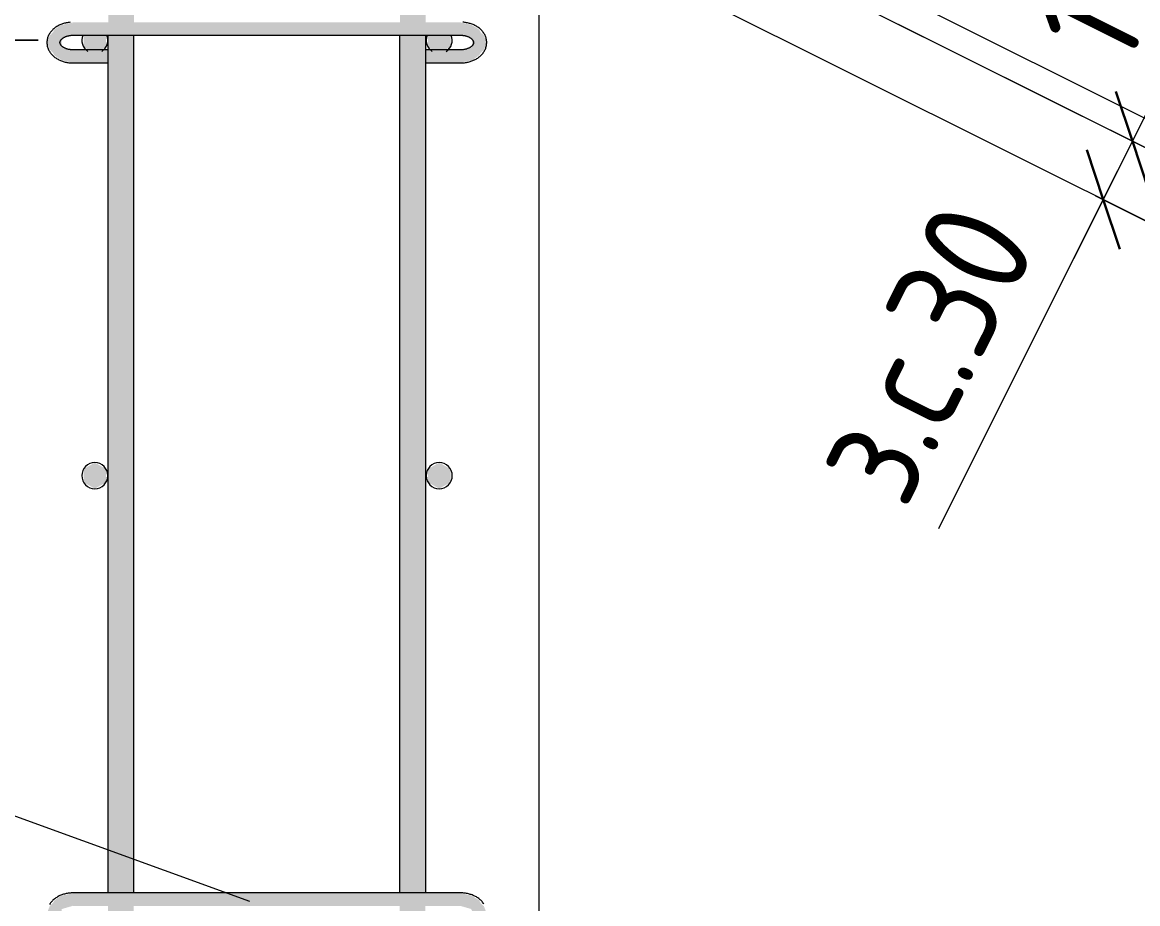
# Model space of a CAD drawing. Header units: millimetres. Extents: x 23200 to 49062, y -2858 to 35213.
# Drawn here: x 35164 to 35676, y -847 to -442 of the extents above; entities that cross this region are included whole.
import ezdxf

# ---------------------------------------------------------------- set-up
doc = ezdxf.new("R2010")
doc.units = ezdxf.units.MM
for name, color, linetype, lineweight in [('AA_Dim', 7, 'Continuous', 9), ('AA_Dim-20', 7, 'Continuous', 9), ('AA_Vinoska', 7, 'Continuous', 9), ('AF_Perekritie_Опалубка', 253, 'Continuous', 20), ('AF_Stena_Опалубка', 253, 'Continuous', 20), ('KR_Armatura', 7, 'Continuous', 20), ('KR_Armatura_Tonkie', 7, 'Continuous', 20)]:
    doc.layers.add(name, color=color, linetype=linetype, lineweight=lineweight)
doc.styles.add('ISOCPEUR_1', font='isocpeur.ttf', dxfattribs={"width": 0.9, "height": 50})
doc.dimstyles.new('00_Точн_3_знака__прозр_', dxfattribs={"dimscale": 304.8, "dimtxt": 49.799059, "dimasz": 0.111549, "dimexe": 0.098425, "dimexo": 0.065617, "dimgap": 0.006562, "dimtad": 1, "dimdec": 3, "dimrnd": 0.001, "dimdsep": 46, "dimtxsty": 'ISOCPEUR_1', "dimblk1": 'OBLIQUE', "dimblk2": 'OBLIQUE', "dimsah": 1, "dimcen": 0.09, "dimdle": 0.098425, "dimazin": 0, "dimtfac": 1, "dimtdec": 4, "dimtix": 1, "dimtmove": 0, "dimatfit": 3, "dimfxl": 1, "dimtvp": 1, "dimtolj": 1, "dimtzin": 0, "dimlwd": 18, "dimlwe": 18, "dimarcsym": 2})
doc.dimstyles.new('00_Точн_3_знака__прозр__1', dxfattribs={"dimscale": 304.8, "dimtxt": 49.799059, "dimasz": 0.111549, "dimexe": 0.098425, "dimexo": 0.065617, "dimgap": 0.006562, "dimtad": 1, "dimdec": 3, "dimrnd": 0.001, "dimdsep": 46, "dimtxsty": 'ISOCPEUR_1', "dimblk1": 'OBLIQUE', "dimblk2": 'OBLIQUE', "dimsah": 1, "dimcen": 0.09, "dimdle": 0.098425, "dimazin": 0, "dimtfac": 1, "dimtdec": 4, "dimtix": 1, "dimtmove": 1, "dimatfit": 3, "dimfxl": 1, "dimtvp": 1, "dimtolj": 1, "dimtzin": 0, "dimlwd": 18, "dimlwe": 18, "dimarcsym": 2})
doc.dimstyles.new('05_Округл_5мм__прозр__1', dxfattribs={"dimscale": 304.8, "dimtxt": 49.799059, "dimasz": 0.111549, "dimexe": 0.098425, "dimexo": 0.065617, "dimgap": 0.006562, "dimtad": 1, "dimdec": 0, "dimrnd": 5, "dimdsep": 46, "dimtxsty": 'ISOCPEUR_1', "dimblk1": 'OBLIQUE', "dimblk2": 'OBLIQUE', "dimsah": 1, "dimcen": 0.09, "dimdle": 0.098425, "dimazin": 0, "dimtfac": 1, "dimtdec": 4, "dimtix": 1, "dimtmove": 0, "dimatfit": 3, "dimfxl": 1, "dimtvp": 1, "dimtolj": 1, "dimtzin": 0, "dimlwd": 18, "dimlwe": 18, "dimarcsym": 2})

# ---------------------------------------------------------------- blocks, each defined once
blk = doc.blocks.new('350_Хомут прямоугольный верт _НесАрм_РабПлоск_ - 350_Хомут прямоугольный верт _НесАрм_РабПлоск_-3847585-Сечение 8')
at = {"layer": 'KR_Armatura_Tonkie', "lineweight": 9}
h = blk.add_hatch(color=256, dxfattribs=at)
h.paths.add_polyline_path([(25343.31, -454.41), (25348.82, -454.41), (25351.26, -453), (25351.26, -447.68), (25340.87, -447.68), (25340.87, -453)])
h.paths.add_polyline_path([(25501.49, -454.41), (25507, -454.41), (25509.44, -453), (25509.44, -447.68), (25499.05, -447.68), (25499.05, -453)])
at = {"layer": 'KR_Armatura'}
for centre, start, end in [((25346.06, -450), 156.8137, 238.1859), ((25346.06, -450), 301.8141, 23.1863), ((25504.25, -450), 156.7275, 238.1859), ((25504.25, -450), 301.29, 23.2128)]:
    blk.add_arc(centre, 6, start, end, dxfattribs=at)
blk = doc.blocks.new('350_Хомут прямоугольный верт _НесАрм_РабПлоск_ - 350_Хомут прямоугольный верт _НесАрм_РабПлоск_-V37-Сечение 8')
at = {"layer": 'KR_Armatura_Tonkie', "lineweight": 9}
h = blk.add_hatch(color=256, dxfattribs=at)
h.paths.add_polyline_path([(25346.06, -656), (25351.26, -653), (25351.26, -647), (25346.06, -644), (25340.87, -647), (25340.87, -653)])
h.paths.add_polyline_path([(25504.25, -656), (25509.44, -653), (25509.44, -647), (25504.25, -644), (25499.05, -647), (25499.05, -653)])
at = {"layer": 'KR_Armatura'}
for centre, start, end in [((25346.06, -650), 90, 270), ((25346.06, -650), 270, 90), ((25504.25, -650), 90, 270), ((25504.25, -650), 270, 90)]:
    blk.add_arc(centre, 6, start, end, dxfattribs=at)
blk = doc.blocks.new('265_Выпуск П одной длины _НесАрм_РабПлоск_ - В3 _d12_ t_250-3847602-Сечение 8')
at = {"layer": 'KR_Armatura_Tonkie'}
h = blk.add_hatch(color=256, dxfattribs=at)
h.paths.add_polyline_path([(25358.06, -1918), (25364.06, -1918), (25363.86, -1708), (25352.06, -1708), (25352.27, -1918), (25356.51, -1918)])
h.paths.add_polyline_path([(25352.06, -1692), (25364.06, -1692), (25363.86, -1647.68), (25352.06, -1647.68), (25352.06, -1678.93)])
h.paths.add_polyline_path([(25358.06, -1641.75), (25364.06, -1641.68), (25363.86, -1247.68), (25352.06, -1247.68), (25352.27, -1641.68), (25356.69, -1641.73)])
h.paths.add_polyline_path([(25358.06, -1241.75), (25364.06, -1241.68), (25363.86, -847.68), (25352.06, -847.68), (25352.27, -1241.68), (25356.96, -1241.74)])
h.paths.add_polyline_path([(25358.06, -841.75), (25364.06, -841.68), (25363.86, -447.68), (25352.06, -447.68), (25352.27, -841.68), (25357.22, -841.74)])
h.paths.add_polyline_path([(25358.06, -441.75), (25364.06, -441.68), (25363.86, -310.97), (25352.06, -305.07), (25352.27, -441.68), (25357.49, -441.74)])
h.paths.add_polyline_path([(25364.06, -293.18), (25363.86, -266.96), (25352.06, -261.07), (25352.27, -287.29), (25364, -293.15)])
h.paths.add_polyline_path([(25364.06, -253.65), (25363.86, -103.13), (25352.06, -103.13), (25352.27, -247.75), (25364, -253.62)])
h.paths.add_polyline_path([(25358.06, -95.13), (25364.06, -95.13), (25363.86, 418), (25352.06, 418), (25352.27, -95.13), (25357.72, -95.13)])
h = blk.add_hatch(color=256, dxfattribs=at)
h.paths.add_polyline_path([(25492.06, -1918), (25498.06, -1918), (25497.86, -1708), (25486.06, -1708), (25486.29, -1918), (25490.51, -1918)])
h.paths.add_polyline_path([(25486.08, -1692), (25498.06, -1692), (25497.86, -1647.68), (25486.06, -1647.68), (25486.06, -1692)])
h.paths.add_polyline_path([(25492.06, -1641.75), (25498.06, -1641.68), (25497.86, -1247.68), (25486.06, -1247.68), (25486.27, -1641.68), (25490.69, -1641.73)])
h.paths.add_polyline_path([(25492.06, -1241.75), (25498.06, -1241.68), (25497.86, -847.68), (25486.06, -847.68), (25486.27, -1241.68), (25490.96, -1241.74)])
h.paths.add_polyline_path([(25492.06, -841.75), (25498.06, -841.68), (25497.86, -447.68), (25486.06, -447.68), (25486.27, -841.68), (25491.22, -841.74)])
h.paths.add_polyline_path([(25492.06, -441.75), (25498.06, -441.68), (25497.86, -377.97), (25486.06, -372.07), (25486.27, -441.68), (25491.49, -441.74)])
h.paths.add_polyline_path([(25498.06, -360.18), (25497.86, -333.96), (25486.06, -328.07), (25486.27, -354.29), (25497.93, -360.12)])
h.paths.add_polyline_path([(25498.06, -320.65), (25497.86, -203.13), (25486.06, -203.13), (25486.27, -314.75), (25497.92, -320.58)])
h.paths.add_polyline_path([(25492.25, -195.13), (25498.06, -195.13), (25497.86, -103.89), (25490.51, -103.13), (25486.06, -103.13), (25486.27, -195.13), (25492.06, -195.13)])
h.paths.add_polyline_path([(25498.06, -95.92), (25497.86, 418), (25486.06, 418), (25486.27, -95.13), (25493.61, -95.33), (25497.9, -95.9)])
for p, q in [((25352.06, -447.68), (25352.06, -841.69)), ((25364.06, -841.7), (25364.06, -447.68)), ((25486.06, -447.67), (25486.06, -841.68)), ((25498.06, -841.68), (25498.06, -447.67))]:
    blk.add_line(p, q, dxfattribs=at)
blk = doc.blocks.new('265_Выпуск П одной длины _НесАрм_РабПлоск_ - В3 _d12_ t_250-V40-Сечение 8')
at = {"layer": 'KR_Armatura_Tonkie'}
for p, q in [((25352.06, -447.68), (25352.06, -454.45)), ((25364.06, -841.7), (25364.06, -447.68)), ((25486.06, -447.67), (25486.06, -841.68)), ((25498.06, -454.41), (25498.06, -447.67)), ((25352.06, -460.41), (25352.06, -841.69)), ((25498.06, -841.68), (25498.06, -460.37))]:
    blk.add_line(p, q, dxfattribs=at)
blk = doc.blocks.new('265_Выпуск П одной длины _НесАрм_РабПлоск_ - В3 _d12_ t_250-V41-Сечение 8')
at = {"layer": 'KR_Armatura_Tonkie'}
for p, q in [((25352.06, -447.68), (25352.06, -454.45)), ((25364.06, -841.7), (25364.06, -447.68)), ((25486.06, -447.67), (25486.06, -841.68)), ((25498.06, -454.41), (25498.06, -447.67)), ((25352.06, -460.41), (25352.06, -841.69)), ((25498.06, -841.68), (25498.06, -460.37))]:
    blk.add_line(p, q, dxfattribs=at)
blk = doc.blocks.new('265_Выпуск П одной длины _НесАрм_РабПлоск_ - В3 _d12_ t_250-V42-Сечение 8')
at = {"layer": 'KR_Armatura_Tonkie'}
for p, q in [((25352.06, -447.68), (25352.06, -454.45)), ((25364.06, -841.7), (25364.06, -447.68)), ((25486.06, -447.67), (25486.06, -841.68)), ((25498.06, -454.41), (25498.06, -447.67)), ((25352.06, -460.41), (25352.06, -841.69)), ((25498.06, -841.68), (25498.06, -460.37))]:
    blk.add_line(p, q, dxfattribs=at)
blk = doc.blocks.new('261_Шпилька массив _НесАрм_РабПлоск_ - 6 А240-3902791-Сечение 8')
at = {"layer": 'KR_Armatura_Tonkie'}
h = blk.add_hatch(color=256, dxfattribs=at)
h.paths.add_polyline_path([(25336.06, -455.29), (25336.06, -454.41), (25331.46, -453.14), (25330.87, -452.44), (25330.87, -453.17), (25334.89, -454.81)])
h.paths.add_polyline_path([(25324.06, -451.05), (25326.79, -446.38), (25325.39, -447.69), (25324.12, -450.91)])
h.paths.add_polyline_path([(25327.58, -445.05), (25336.06, -442.56), (25335.84, -441.78), (25334.71, -442.09), (25330.32, -443.09), (25329.62, -443.6)])
for points in [[(25336.06, -460.41), (25336.06, -455.29), (25330.87, -453.17), (25330.87, -449.1), (25336.06, -447.58), (25336.06, -442.56), (25327.58, -445.05), (25324.06, -451.05), (25325.39, -454.34), (25326.73, -455.59), (25327.58, -457.05), (25331.17, -459.23), (25335.84, -460.31)], [(25425.66, -442.56), (25514.06, -442.56), (25514.06, -441.68), (25336.06, -441.78), (25336.06, -442.56), (25381.27, -442.56)], [(25514.06, -447.68), (25514.06, -442.56), (25336.06, -442.56), (25336.06, -447.68), (25503.34, -447.68)], [(25514.06, -460.41), (25514.51, -460.2), (25519.8, -459), (25522.78, -456.65), (25523.33, -455.71), (25524.73, -454.4), (25526.06, -451.05), (25522.55, -445.05), (25514.06, -442.56), (25514.06, -447.68), (25518.72, -449.01), (25519.26, -449.65), (25519.26, -453.17), (25514.06, -455.29), (25514.06, -460.31)], [(25347.98, -455.29), (25352.06, -455.29), (25352.06, -454.41), (25336.06, -454.51), (25336.06, -455.29), (25336.88, -455.29)], [(25347.98, -460.41), (25352.06, -460.31), (25352.06, -455.29), (25336.06, -455.29), (25336.06, -460.41), (25336.88, -460.41)], [(25503.34, -455.29), (25514.06, -455.29), (25514.06, -454.41), (25498.06, -454.64), (25498.06, -455.29)], [(25498.06, -460.41), (25514.06, -460.31), (25514.06, -455.29), (25498.06, -455.29), (25498.06, -460.37)], [(25336.06, -860.41), (25336.06, -855.29), (25330.87, -853.17), (25330.87, -849.1), (25336.06, -847.58), (25336.06, -842.56), (25327.58, -845.05), (25324.06, -851.05), (25325.39, -854.34), (25326.73, -855.59), (25327.58, -857.05), (25331.17, -859.23), (25335.84, -860.31)], [(25425.66, -842.56), (25514.06, -842.56), (25514.06, -841.68), (25336.06, -841.78), (25336.06, -842.56), (25381.27, -842.56)], [(25514.06, -847.68), (25514.06, -842.56), (25336.06, -842.56), (25336.06, -847.68), (25503.34, -847.68)], [(25514.06, -860.41), (25514.51, -860.2), (25519.8, -859), (25522.78, -856.65), (25523.33, -855.71), (25524.73, -854.4), (25526.06, -851.05), (25522.55, -845.05), (25514.06, -842.56), (25514.06, -847.68), (25518.72, -849.01), (25519.26, -849.65), (25519.26, -853.17), (25514.06, -855.29), (25514.06, -860.31)]]:
    blk.add_hatch(color=256, dxfattribs=at).paths.add_polyline_path(points)
h = blk.add_hatch(color=256, dxfattribs=at)
h.paths.add_polyline_path([(25514.06, -455.29), (25519.26, -452.99), (25514.06, -454.51), (25514.06, -454.81)])
h.paths.add_polyline_path([(25526.06, -451.05), (25524.75, -447.77), (25523.4, -446.5), (25524.3, -448.05)])
h.paths.add_polyline_path([(25522.55, -445.05), (25518.95, -442.86), (25514.06, -441.78), (25514.06, -442.56), (25519.46, -444.14)])
h = blk.add_hatch(color=256, dxfattribs=at)
h.paths.add_polyline_path([(25336.06, -855.29), (25336.06, -854.41), (25331.46, -853.14), (25330.87, -852.44), (25330.87, -853.17), (25334.89, -854.81)])
h.paths.add_polyline_path([(25324.06, -851.05), (25326.79, -846.38), (25325.39, -847.69), (25324.45, -850.06)])
h.paths.add_polyline_path([(25327.58, -845.05), (25336.06, -842.56), (25335.84, -841.78), (25334.71, -842.09), (25330.32, -843.09)])
h = blk.add_hatch(color=256, dxfattribs=at)
h.paths.add_polyline_path([(25514.06, -855.29), (25519.26, -852.99), (25514.06, -854.51), (25514.06, -854.81)])
h.paths.add_polyline_path([(25526.06, -851.05), (25524.75, -847.77), (25523.4, -846.5), (25525.49, -850.06)])
h.paths.add_polyline_path([(25522.55, -845.05), (25518.95, -842.86), (25514.06, -841.78), (25514.06, -842.56), (25519.46, -844.14)])
for p, q in [((25336.06, -447.68), (25514.06, -447.68)), ((25352.06, -454.41), (25336.06, -454.41)), ((25514.06, -454.41), (25498.06, -454.41)), ((25336.06, -460.41), (25352.06, -460.41)), ((25498.06, -460.41), (25514.06, -460.41)), ((25514.06, -841.68), (25336.06, -841.68))]:
    blk.add_line(p, q, dxfattribs=at)
at = {"layer": 'KR_Armatura_Tonkie', "flags": 128}
for points in [[(25334.73, -441.74), (25334.29, -441.78), (25333.85, -441.84), (25333.41, -441.91), (25332.98, -441.99), (25332.55, -442.08), (25332.12, -442.19), (25331.7, -442.31), (25331.28, -442.44), (25330.87, -442.59), (25330.46, -442.74), (25330.07, -442.91), (25329.67, -443.09), (25329.29, -443.29), (25328.91, -443.49), (25328.55, -443.71), (25328.19, -443.94), (25327.84, -444.19), (25327.5, -444.44), (25327.18, -444.71), (25326.86, -444.99), (25326.56, -445.28), (25326.27, -445.59), (25325.99, -445.91), (25325.73, -446.24), (25325.49, -446.58), (25325.26, -446.93), (25325.04, -447.29), (25324.85, -447.67), (25324.68, -448.05), (25324.52, -448.44), (25324.39, -448.84), (25324.28, -449.25), (25324.19, -449.67), (25324.12, -450.09), (25324.08, -450.51), (25324.06, -450.93), (25324.06, -451.05)], [(25526.06, -451.05), (25526.05, -450.62), (25526.01, -450.2), (25525.95, -449.78), (25525.87, -449.36), (25525.77, -448.95), (25525.64, -448.55), (25525.49, -448.16), (25525.32, -447.77), (25525.13, -447.39), (25524.93, -447.03), (25524.7, -446.67), (25524.46, -446.33), (25524.2, -446), (25523.93, -445.67), (25523.65, -445.37), (25523.35, -445.07), (25523.03, -444.79), (25522.71, -444.51), (25522.38, -444.25), (25522.03, -444.01), (25521.68, -443.77), (25521.31, -443.55), (25520.94, -443.34), (25520.55, -443.14), (25520.16, -442.96), (25519.77, -442.79), (25519.36, -442.63), (25518.95, -442.48), (25518.54, -442.34), (25518.12, -442.22), (25517.69, -442.11), (25517.26, -442.01), (25516.83, -441.93), (25516.39, -441.86), (25515.95, -441.8), (25515.51, -441.75), (25515.07, -441.71)], [(25330.06, -451.05), (25330.06, -450.96), (25330.07, -450.87), (25330.08, -450.79), (25330.1, -450.7), (25330.13, -450.61), (25330.15, -450.51), (25330.19, -450.42), (25330.24, -450.32), (25330.29, -450.21), (25330.35, -450.11), (25330.42, -450), (25330.49, -449.89), (25330.58, -449.77), (25330.68, -449.66), (25330.79, -449.54), (25330.91, -449.42), (25331.04, -449.3), (25331.18, -449.18), (25331.33, -449.07), (25331.49, -448.95), (25331.66, -448.84), (25331.84, -448.73), (25332.03, -448.62), (25332.23, -448.52), (25332.44, -448.42), (25332.66, -448.33), (25332.88, -448.24), (25333.11, -448.16), (25333.35, -448.08), (25333.6, -448.01), (25333.85, -447.94), (25334.1, -447.88), (25334.36, -447.83), (25334.63, -447.79), (25334.9, -447.75), (25335.17, -447.72), (25335.44, -447.7), (25335.71, -447.69), (25335.99, -447.68), (25336.06, -447.68)], [(25514.06, -447.68), (25514.34, -447.69), (25514.61, -447.7), (25514.88, -447.72), (25515.16, -447.74), (25515.42, -447.78), (25515.69, -447.82), (25515.95, -447.87), (25516.21, -447.93), (25516.46, -447.99), (25516.71, -448.06), (25516.95, -448.13), (25517.18, -448.22), (25517.41, -448.3), (25517.63, -448.4), (25517.84, -448.49), (25518.04, -448.6), (25518.23, -448.7), (25518.42, -448.81), (25518.59, -448.92), (25518.75, -449.04), (25518.91, -449.15), (25519.05, -449.27), (25519.18, -449.39), (25519.3, -449.51), (25519.41, -449.62), (25519.52, -449.74), (25519.61, -449.85), (25519.69, -449.97), (25519.76, -450.08), (25519.82, -450.18), (25519.88, -450.29), (25519.92, -450.39), (25519.96, -450.49), (25519.99, -450.58), (25520.02, -450.67), (25520.04, -450.76), (25520.05, -450.85), (25520.06, -450.94), (25520.06, -451.02), (25520.06, -451.05)], [(25324.06, -451.05), (25324.07, -451.47), (25324.11, -451.89), (25324.17, -452.31), (25324.25, -452.73), (25324.36, -453.14), (25324.48, -453.54), (25324.63, -453.93), (25324.8, -454.32), (25324.99, -454.7), (25325.2, -455.06), (25325.42, -455.42), (25325.66, -455.76), (25325.92, -456.1), (25326.19, -456.42), (25326.48, -456.72), (25326.78, -457.02), (25327.09, -457.31), (25327.41, -457.58), (25327.75, -457.84), (25328.09, -458.08), (25328.45, -458.32), (25328.81, -458.54), (25329.19, -458.75), (25329.57, -458.95), (25329.96, -459.13), (25330.36, -459.3), (25330.76, -459.46), (25331.17, -459.61), (25331.58, -459.75), (25332.01, -459.87), (25332.43, -459.98), (25332.86, -460.08), (25333.29, -460.16), (25333.73, -460.23), (25334.17, -460.29), (25334.61, -460.34), (25335.05, -460.38), (25335.5, -460.4), (25335.94, -460.41), (25336.06, -460.41)], [(25336.06, -454.41), (25335.79, -454.41), (25335.51, -454.39), (25335.24, -454.37), (25334.97, -454.35), (25334.7, -454.31), (25334.43, -454.27), (25334.17, -454.22), (25333.92, -454.17), (25333.66, -454.1), (25333.42, -454.03), (25333.18, -453.96), (25332.94, -453.87), (25332.72, -453.79), (25332.5, -453.69), (25332.29, -453.6), (25332.08, -453.5), (25331.89, -453.39), (25331.71, -453.28), (25331.53, -453.17), (25331.37, -453.05), (25331.22, -452.94), (25331.08, -452.82), (25330.94, -452.7), (25330.82, -452.58), (25330.71, -452.47), (25330.61, -452.35), (25330.52, -452.24), (25330.44, -452.12), (25330.36, -452.01), (25330.3, -451.91), (25330.25, -451.8), (25330.2, -451.7), (25330.16, -451.6), (25330.13, -451.51), (25330.11, -451.42), (25330.09, -451.33), (25330.07, -451.24), (25330.07, -451.15), (25330.06, -451.07), (25330.06, -451.05)], [(25514.06, -460.41), (25514.51, -460.4), (25514.95, -460.38), (25515.39, -460.35), (25515.84, -460.31), (25516.28, -460.25), (25516.71, -460.18), (25517.15, -460.1), (25517.58, -460.01), (25518, -459.9), (25518.43, -459.78), (25518.84, -459.65), (25519.25, -459.51), (25519.66, -459.35), (25520.06, -459.18), (25520.45, -459), (25520.83, -458.8), (25521.21, -458.6), (25521.58, -458.38), (25521.94, -458.15), (25522.28, -457.9), (25522.62, -457.65), (25522.95, -457.38), (25523.26, -457.1), (25523.57, -456.81), (25523.86, -456.5), (25524.13, -456.18), (25524.39, -455.85), (25524.64, -455.51), (25524.87, -455.16), (25525.08, -454.8), (25525.27, -454.42), (25525.45, -454.04), (25525.6, -453.65), (25525.73, -453.25), (25525.85, -452.84), (25525.93, -452.42), (25526, -452.01), (25526.04, -451.58), (25526.06, -451.16), (25526.06, -451.05)], [(25520.06, -451.05), (25520.06, -451.13), (25520.05, -451.22), (25520.04, -451.3), (25520.02, -451.39), (25520, -451.48), (25519.97, -451.58), (25519.93, -451.67), (25519.89, -451.77), (25519.84, -451.88), (25519.78, -451.98), (25519.71, -452.09), (25519.63, -452.21), (25519.54, -452.32), (25519.44, -452.44), (25519.33, -452.55), (25519.21, -452.67), (25519.09, -452.79), (25518.95, -452.91), (25518.79, -453.02), (25518.63, -453.14), (25518.46, -453.25), (25518.28, -453.36), (25518.09, -453.47), (25517.89, -453.57), (25517.68, -453.67), (25517.47, -453.76), (25517.24, -453.85), (25517.01, -453.94), (25516.77, -454.01), (25516.53, -454.08), (25516.28, -454.15), (25516.02, -454.21), (25515.76, -454.26), (25515.5, -454.3), (25515.23, -454.34), (25514.96, -454.37), (25514.69, -454.39), (25514.41, -454.4), (25514.14, -454.41), (25514.06, -454.41)], [(25336.06, -841.68), (25335.62, -841.69), (25335.17, -841.71), (25334.73, -841.74), (25334.29, -841.78), (25333.85, -841.84), (25333.41, -841.91), (25332.98, -841.99), (25332.55, -842.08), (25332.12, -842.19), (25331.7, -842.31), (25331.28, -842.44), (25330.87, -842.59), (25330.46, -842.74), (25330.07, -842.91), (25329.67, -843.09), (25329.29, -843.29), (25328.91, -843.49), (25328.55, -843.71), (25328.19, -843.94), (25327.84, -844.19), (25327.5, -844.44), (25327.18, -844.71), (25326.86, -844.99), (25326.56, -845.28), (25326.27, -845.59), (25325.99, -845.91), (25325.73, -846.24), (25325.49, -846.58), (25325.26, -846.93)], [(25524.7, -846.67), (25524.46, -846.33), (25524.2, -846), (25523.93, -845.67), (25523.65, -845.37), (25523.35, -845.07), (25523.03, -844.79), (25522.71, -844.51), (25522.38, -844.25), (25522.03, -844.01), (25521.68, -843.77), (25521.31, -843.55), (25520.94, -843.34), (25520.55, -843.14), (25520.16, -842.96), (25519.77, -842.79), (25519.36, -842.63), (25518.95, -842.48), (25518.54, -842.34), (25518.12, -842.22), (25517.69, -842.11), (25517.26, -842.01), (25516.83, -841.93), (25516.39, -841.86), (25515.95, -841.8), (25515.51, -841.75), (25515.07, -841.71), (25514.63, -841.69), (25514.18, -841.68), (25514.06, -841.68)]]:
    blk.add_lwpolyline(points, dxfattribs=at)
blk = doc.blocks.new('261_Шпилька массив _НесАрм_РабПлоск_ - 6 А240-3909715-Сечение 8')
at = {"layer": 'KR_Armatura_Tonkie'}
for p, q in [((25518.59, -448.92), (25518.75, -449.04)), ((25331.53, -453.17), (25331.37, -453.05))]:
    blk.add_line(p, q, dxfattribs=at)
at = {"layer": 'KR_Armatura_Tonkie', "flags": 128}
for points in [[(25334.73, -441.74), (25334.29, -441.78), (25333.85, -441.84), (25333.41, -441.91), (25332.98, -441.99), (25332.55, -442.08), (25332.12, -442.19), (25331.7, -442.31), (25331.28, -442.44), (25330.87, -442.59), (25330.46, -442.74), (25330.07, -442.91), (25329.67, -443.09), (25329.29, -443.29), (25328.91, -443.49), (25328.55, -443.71), (25328.19, -443.94), (25327.84, -444.19), (25327.5, -444.44), (25327.18, -444.71), (25326.86, -444.99), (25326.56, -445.28), (25326.27, -445.59), (25325.99, -445.91), (25325.73, -446.24), (25325.49, -446.58), (25325.26, -446.93), (25325.04, -447.29), (25324.85, -447.67), (25324.68, -448.05), (25324.52, -448.44), (25324.39, -448.84), (25324.28, -449.25), (25324.19, -449.67), (25324.12, -450.09), (25324.08, -450.51), (25324.06, -450.93), (25324.06, -451.05)], [(25526.06, -451.05), (25526.05, -450.62), (25526.01, -450.2), (25525.95, -449.78), (25525.87, -449.36), (25525.77, -448.95), (25525.64, -448.55), (25525.49, -448.16), (25525.32, -447.77), (25525.13, -447.39), (25524.93, -447.03), (25524.7, -446.67), (25524.46, -446.33), (25524.2, -446), (25523.93, -445.67), (25523.65, -445.37), (25523.35, -445.07), (25523.03, -444.79), (25522.71, -444.51), (25522.38, -444.25), (25522.03, -444.01), (25521.68, -443.77), (25521.31, -443.55), (25520.94, -443.34), (25520.55, -443.14), (25520.16, -442.96), (25519.77, -442.79), (25519.36, -442.63), (25518.95, -442.48), (25518.54, -442.34), (25518.12, -442.22), (25517.69, -442.11), (25517.26, -442.01), (25516.83, -441.93), (25516.39, -441.86), (25515.95, -441.8), (25515.51, -441.75), (25515.07, -441.71)], [(25330.91, -449.42), (25331.04, -449.3), (25331.18, -449.18), (25331.33, -449.07), (25331.49, -448.95)], [(25324.06, -451.05), (25324.07, -451.47), (25324.11, -451.89), (25324.17, -452.31), (25324.25, -452.73), (25324.36, -453.14), (25324.48, -453.54), (25324.63, -453.93), (25324.8, -454.32), (25324.99, -454.7), (25325.2, -455.06), (25325.42, -455.42), (25325.66, -455.76), (25325.92, -456.1), (25326.19, -456.42), (25326.48, -456.72), (25326.78, -457.02), (25327.09, -457.31), (25327.41, -457.58), (25327.75, -457.84), (25328.09, -458.08), (25328.45, -458.32), (25328.81, -458.54), (25329.19, -458.75), (25329.57, -458.95), (25329.96, -459.13), (25330.36, -459.3), (25330.76, -459.46), (25331.17, -459.61), (25331.58, -459.75), (25332.01, -459.87), (25332.43, -459.98), (25332.86, -460.08), (25333.29, -460.16), (25333.73, -460.23), (25334.17, -460.29), (25334.61, -460.34), (25335.05, -460.38), (25335.5, -460.4), (25335.94, -460.41), (25336.06, -460.41)], [(25514.06, -460.41), (25514.51, -460.4), (25514.95, -460.38), (25515.39, -460.35), (25515.84, -460.31), (25516.28, -460.25), (25516.71, -460.18), (25517.15, -460.1), (25517.58, -460.01), (25518, -459.9), (25518.43, -459.78), (25518.84, -459.65), (25519.25, -459.51), (25519.66, -459.35), (25520.06, -459.18), (25520.45, -459), (25520.83, -458.8), (25521.21, -458.6), (25521.58, -458.38), (25521.94, -458.15), (25522.28, -457.9), (25522.62, -457.65), (25522.95, -457.38), (25523.26, -457.1), (25523.57, -456.81), (25523.86, -456.5), (25524.13, -456.18), (25524.39, -455.85), (25524.64, -455.51), (25524.87, -455.16), (25525.08, -454.8), (25525.27, -454.42), (25525.45, -454.04), (25525.6, -453.65), (25525.73, -453.25), (25525.85, -452.84), (25525.93, -452.42), (25526, -452.01), (25526.04, -451.58), (25526.06, -451.16), (25526.06, -451.05)], [(25519.21, -452.67), (25519.09, -452.79), (25518.95, -452.91), (25518.79, -453.02), (25518.63, -453.14)], [(25336.06, -841.68), (25335.62, -841.69), (25335.17, -841.71), (25334.73, -841.74), (25334.29, -841.78), (25333.85, -841.84), (25333.41, -841.91), (25332.98, -841.99), (25332.55, -842.08), (25332.12, -842.19), (25331.7, -842.31), (25331.28, -842.44), (25330.87, -842.59), (25330.46, -842.74), (25330.07, -842.91), (25329.67, -843.09), (25329.29, -843.29), (25328.91, -843.49), (25328.55, -843.71), (25328.19, -843.94), (25327.84, -844.19), (25327.5, -844.44), (25327.18, -844.71), (25326.86, -844.99), (25326.56, -845.28), (25326.27, -845.59), (25325.99, -845.91), (25325.73, -846.24), (25325.49, -846.58), (25325.26, -846.93)], [(25524.7, -846.67), (25524.46, -846.33), (25524.2, -846), (25523.93, -845.67), (25523.65, -845.37), (25523.35, -845.07), (25523.03, -844.79), (25522.71, -844.51), (25522.38, -844.25), (25522.03, -844.01), (25521.68, -843.77), (25521.31, -843.55), (25520.94, -843.34), (25520.55, -843.14), (25520.16, -842.96), (25519.77, -842.79), (25519.36, -842.63), (25518.95, -842.48), (25518.54, -842.34), (25518.12, -842.22), (25517.69, -842.11), (25517.26, -842.01), (25516.83, -841.93), (25516.39, -841.86), (25515.95, -841.8), (25515.51, -841.75), (25515.07, -841.71), (25514.63, -841.69), (25514.18, -841.68), (25514.06, -841.68)]]:
    blk.add_lwpolyline(points, dxfattribs=at)
blk = doc.blocks.new('DIMBLOCK112-Сечение 8')
at = {"layer": 'AA_Dim-20', "lineweight": 30}
for p, q in [((34934.34, -319.36), (34917.34, -302.36)), ((34934.34, -319.36), (34951.34, -336.36)), ((34934.34, -450), (34917.34, -433)), ((34934.34, -450), (34951.34, -467))]:
    blk.add_line(p, q, dxfattribs=at)
at = {"layer": 'AA_Dim-20', "lineweight": 18}
for p, q in [((35131.11, -319.36), (34904.34, -319.36)), ((34934.34, -319.36), (34934.34, -450)), ((34934.34, -319.36), (35131.11, -319.36)), ((35171.11, -450), (34904.34, -450)), ((34934.34, -450), (35171.11, -450))]:
    blk.add_line(p, q, dxfattribs=at)
at = {"layer": 'AA_Dim-20', "color": 0, "lineweight": 18, "insert": (34867.02, -427.78), "char_height": 50, "width": 103.4288, "attachment_point": 1, "rotation": 90, "line_spacing_factor": 1.149209, "style": 'ISOCPEUR_1'}
blk.add_mtext('130', dxfattribs=at)
blk = doc.blocks.new('_Oblique')
at = {"color": 0, "linetype": 'ByBlock', "lineweight": -2}
blk.add_line((-0.5, -0.5), (0.5, 0.5), dxfattribs=at)
blk = doc.blocks.new('DIMBLOCK113-Сечение 8')
at = {"layer": 'AA_Dim-20', "lineweight": 30}
for p, q in [((34934.34, -450), (34917.34, -433)), ((34934.34, -450), (34951.34, -467)), ((34934.34, -1650), (34917.34, -1633)), ((34934.34, -1650), (34951.34, -1667))]:
    blk.add_line(p, q, dxfattribs=at)
at = {"layer": 'AA_Dim-20', "lineweight": 18}
for p, q in [((35171.11, -450), (34904.34, -450)), ((34934.34, -450), (34934.34, -1650)), ((34934.34, -450), (35171.11, -450)), ((35171.11, -1650), (34904.34, -1650)), ((34934.34, -1650), (35171.11, -1650))]:
    blk.add_line(p, q, dxfattribs=at)
at = {"layer": 'AA_Dim-20', "color": 0, "lineweight": 18, "insert": (34867.02, -1203.71), "char_height": 50, "width": 368.8961, "attachment_point": 1, "rotation": 90, "line_spacing_factor": 1.149209, "style": 'ISOCPEUR_1'}
blk.add_mtext('200х6=1200', dxfattribs=at)
blk = doc.blocks.new('DIMBLOCK121-Сечение 8')
at = {"layer": 'AA_Dim-20', "lineweight": 30}
for p, q in [((35673.7, -496.36), (35666.1, -473.55)), ((35673.7, -496.36), (35681.3, -519.17)), ((35660.28, -523.19), (35652.68, -500.38)), ((35660.28, -523.19), (35667.88, -546))]:
    blk.add_line(p, q, dxfattribs=at)
at = {"layer": 'AA_Dim-20', "lineweight": 18}
for p, q in [((35646.87, -550.03), (35673.7, -496.36)), ((35670.08, -494.55), (35700.53, -509.78)), ((35673.7, -496.36), (35670.08, -494.55)), ((35659.22, -525.31), (35666.99, -509.78)), ((35656.67, -521.38), (35687.11, -536.61)), ((35660.28, -523.19), (35656.67, -521.38)), ((35584.75, -674.26), (35659.22, -525.31))]:
    blk.add_line(p, q, dxfattribs=at)
at = {"layer": 'AA_Dim-20', "color": 0, "lineweight": 18, "insert": (35524.53, -644.15), "char_height": 50, "width": 175.829, "attachment_point": 1, "rotation": 63.4349, "line_spacing_factor": 1.149209, "style": 'ISOCPEUR_1'}
blk.add_mtext('з.с.30', dxfattribs=at)
blk = doc.blocks.new('DIMBLOCK122-Сечение 8')
at = {"layer": 'AA_Dim-20', "lineweight": 30}
for p, q in [((35738.54, -366.67), (35730.94, -343.86)), ((35738.54, -366.67), (35746.15, -389.48)), ((35673.7, -496.36), (35666.1, -473.55)), ((35673.7, -496.36), (35681.3, -519.17))]:
    blk.add_line(p, q, dxfattribs=at)
at = {"layer": 'AA_Dim-20', "lineweight": 18}
for p, q in [((35673.7, -496.36), (35738.54, -366.67)), ((35734.93, -364.86), (35765.38, -380.08)), ((35738.54, -366.67), (35734.93, -364.86)), ((35670.08, -494.55), (35700.53, -509.78)), ((35673.7, -496.36), (35670.08, -494.55))]:
    blk.add_line(p, q, dxfattribs=at)
at = {"layer": 'AA_Dim-20', "color": 0, "lineweight": 18, "insert": (35625.56, -442.09), "char_height": 50, "width": 109.1749, "attachment_point": 1, "rotation": 63.4349, "line_spacing_factor": 1.149209, "style": 'ISOCPEUR_1'}
blk.add_mtext('145', dxfattribs=at)

msp = doc.modelspace()

# ---------------------------------------------------------------- linework, layer by layer
at = {"layer": 'AA_Vinoska'}
msp.add_line((35268.3151, -845.6296), (34835.4533, -688.4806), dxfattribs=at)
at = {"layer": 'AF_Perekritie_Опалубка'}
msp.add_line((35375.3257, -380.7141), (37191.1107, -1288.6066), dxfattribs=at)
at = {"layer": 'AF_Stena_Опалубка'}
msp.add_line((35401.1104, -393.6064), (35401.1104, -1700), dxfattribs=at)
at = {"layer": 'KR_Armatura_Tonkie'}
for p, q in [((34940.6798, -116.4337), (37221.988, -1257.0878)), ((34940.6798, -116.4337), (37221.988, -1257.0878)), ((34935.3132, -127.1668), (37216.6214, -1267.8209)), ((34935.3132, -127.1668), (37216.6214, -1267.8209)), ((35160.9788, -239.9996), (37216.6214, -1267.8209)), ((35160.9788, -239.9996), (37216.6214, -1267.8209)), ((35160.9788, -239.9996), (37216.6214, -1267.8209)), ((35160.9912, -240.0058), (37216.6214, -1267.8209)), ((35160.9912, -240.0058), (37216.6214, -1267.8209)), ((35160.9912, -240.0058), (37216.6214, -1267.8209)), ((35160.9912, -240.0058), (37216.6214, -1267.8209)), ((35160.9912, -240.0058), (37216.6214, -1267.8209)), ((35187.9254, -240.0565), (37221.988, -1257.0878)), ((35187.9254, -240.0565), (37221.988, -1257.0878)), ((35187.9254, -240.0565), (37221.988, -1257.0878)), ((35187.9254, -240.0565), (37221.988, -1257.0878)), ((35187.9254, -240.0565), (37221.988, -1257.0878)), ((35187.9254, -240.0565), (37221.988, -1257.0878)), ((35187.9254, -240.0565), (37221.988, -1257.0878)), ((35187.9254, -240.0565), (37221.988, -1257.0878))]:
    msp.add_line(p, q, dxfattribs=at)

# ---------------------------------------------------------------- block references
for name in ['265_Выпуск П одной длины _НесАрм_РабПлоск_ - В3 _d12_ t_250-3847602-Сечение 8', '265_Выпуск П одной длины _НесАрм_РабПлоск_ - В3 _d12_ t_250-V40-Сечение 8', '265_Выпуск П одной длины _НесАрм_РабПлоск_ - В3 _d12_ t_250-V40-Сечение 8', '265_Выпуск П одной длины _НесАрм_РабПлоск_ - В3 _d12_ t_250-V40-Сечение 8', '265_Выпуск П одной длины _НесАрм_РабПлоск_ - В3 _d12_ t_250-V41-Сечение 8', '265_Выпуск П одной длины _НесАрм_РабПлоск_ - В3 _d12_ t_250-V42-Сечение 8', '265_Выпуск П одной длины _НесАрм_РабПлоск_ - В3 _d12_ t_250-V41-Сечение 8', '265_Выпуск П одной длины _НесАрм_РабПлоск_ - В3 _d12_ t_250-V41-Сечение 8', '261_Шпилька массив _НесАрм_РабПлоск_ - 6 А240-3902791-Сечение 8', '261_Шпилька массив _НесАрм_РабПлоск_ - 6 А240-3909715-Сечение 8', '261_Шпилька массив _НесАрм_РабПлоск_ - 6 А240-3909715-Сечение 8', '261_Шпилька массив _НесАрм_РабПлоск_ - 6 А240-3909715-Сечение 8']:
    msp.add_blockref(name, (9851.0486, 0), dxfattribs=at)
at = {"layer": 'KR_Armatura_Tonkie', "lineweight": 9}
for name in ['350_Хомут прямоугольный верт _НесАрм_РабПлоск_ - 350_Хомут прямоугольный верт _НесАрм_РабПлоск_-3847585-Сечение 8', '350_Хомут прямоугольный верт _НесАрм_РабПлоск_ - 350_Хомут прямоугольный верт _НесАрм_РабПлоск_-V37-Сечение 8']:
    msp.add_blockref(name, (9851.0486, 0), dxfattribs=at)

# ---------------------------------------------------------------- dimensions: what is measured, and where the dimension line sits
at = {"layer": 'AA_Dim', "lineweight": 18}
for base, p1, p2, angle, dimstyle, override, picture, middle in [((34934.3428, -450), (35151.1104, -319.364), (35191.1104, -450), 90, '05_Округл_5мм__прозр__1', {"dimpost": '<>', "dimfxl": 136.622674}, 'DIMBLOCK112-Сечение 8', (34907.3428, -384.682)), ((35738.5443, -366.6674), (35652.1948, -485.6076), (35717.0408, -355.9157), 63.434949, '00_Точн_3_знака__прозр_', {"dimpost": '<>', "dimfxl": 145}, 'DIMBLOCK122-Сечение 8', (35681.9718, -419.4386)), ((34934.3428, -1650), (35191.1104, -450), (35191.1104, -1650), 90, '05_Округл_5мм__прозр__1', {"dimpost": '200х6=<>', "dimfxl": 1200}, 'DIMBLOCK113-Сечение 8', (34907.3428, -1050))]:
    dim = msp.add_linear_dim(base=base, p1=p1, p2=p2, angle=angle, dimstyle=dimstyle, override=override, dxfattribs=at)
    dim.commit()
    dim.dimension.update_dxf_attribs({"geometry": picture, "text_midpoint": middle})
dim = msp.add_linear_dim(base=(35673.6983, -496.3594), p1=(35638.7784, -512.4405), p2=(35652.1948, -485.6076), angle=63.434949, dimstyle='00_Точн_3_знака__прозр__1', override={"dimpost": 'з.с.<>', "dimfxl": 30}, dxfattribs=at)
dim.commit()
dim.dimension.update_dxf_attribs({"geometry": 'DIMBLOCK121-Сечение 8', "text_midpoint": (35593.6657, -580.422), "dimtype": 160, "text_rotation": 63.434949})

doc.saveas('drawing.dxf')
